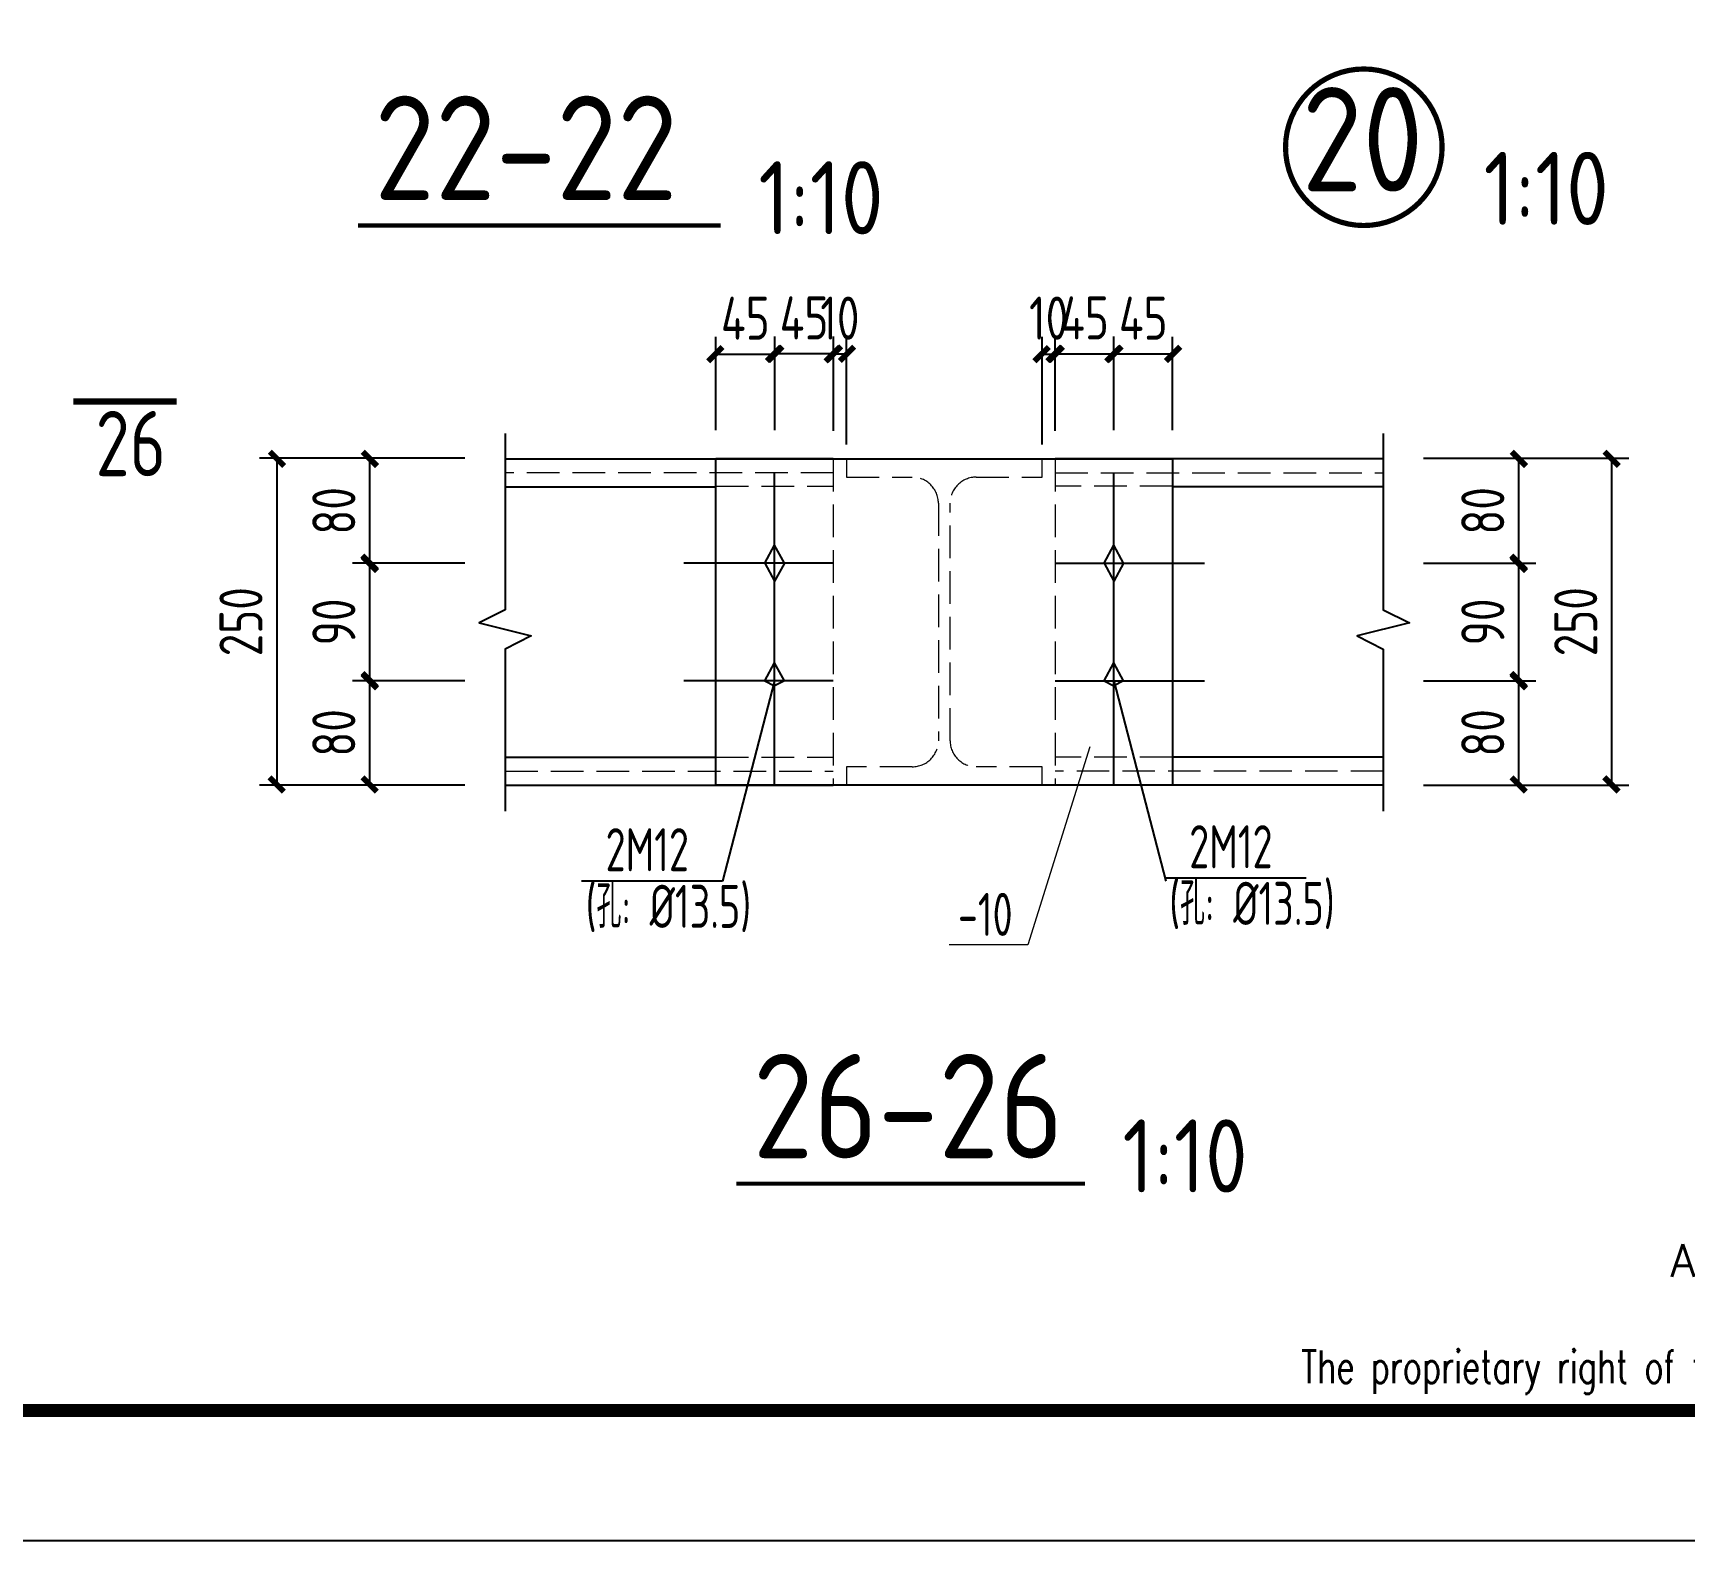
# Model space of a CAD drawing. Header units: millimetres. Extents: x 865490 to 879904, y 39442 to 44891.
# Drawn here: x 875898.2 to 876024.8, y 39450 to 39565.5 of the extents above; entities that cross this region are included whole.
import ezdxf
from ezdxf.enums import TextEntityAlignment as Align

# ---------------------------------------------------------------- set-up
doc = ezdxf.new("R2010")
doc.units = ezdxf.units.MM
doc.header["$LTSCALE"] = 1000
doc.header["$MEASUREMENT"] = 0
for name, pattern in [('CENTER', [2, 1.25, -0.25, 0.25, -0.25]), ('DASH', [0.35, 0.25, -0.1]), ('DOTE', [2.42, 2, -0.2, 0.02, -0.2])]:
    doc.linetypes.add(name, pattern=pattern)
for name, color, linetype, lineweight in [('1', 4, 'Continuous', 70), ('LZ', 64, 'Continuous', 9), ('数字', 3, 'Continuous', 9)]:
    doc.layers.add(name, color=color, linetype=linetype, lineweight=lineweight)
for name, color, linetype in [('AXIS', 3, 'Continuous'), ('D1', 112, 'Continuous'), ('D2', 6, 'Continuous'), ('DIM', 7, 'Continuous'), ('DOTE', 1, 'DOTE'), ('M_Thin', 7, 'Continuous'), ('PUB_DIM', 3, 'Continuous'), ('文字', 7, 'Continuous'), ('标注', 7, 'Continuous'), ('桩', 6, 'Continuous')]:
    doc.layers.add(name, color=color, linetype=linetype)
doc.styles.add('ECEC_TQ', font='txt_l.shx', dxfattribs={"bigfont": 'hztxt_l.shx'})
doc.styles.add('GBHZ', font='gbenor.shx', dxfattribs={"width": 0.9, "bigfont": 'gbcbig.shx'})
doc.dimstyles.new('Y10(110)', dxfattribs={"dimscale": 1.1, "dimtxt": 3, "dimasz": 0.01, "dimexe": 1.2, "dimexo": 1, "dimgap": 1, "dimtad": 1, "dimdec": 0, "dimlfac": 10, "dimzin": 0, "dimdsep": 46, "dimtxsty": 'GBHZ', "dimblk1": 'DX', "dimblk2": 'DX', "dimsah": 1, "dimcen": 0.09, "dimdle": 1, "dimadec": 0, "dimazin": 0, "dimtfac": 1, "dimtdec": 0, "dimtix": 1, "dimtmove": 2, "dimatfit": 3, "dimldrblk": 'DX', "dimfxl": 0, "dimtolj": 1, "dimtzin": 0, "dimarcsym": 0})

# ---------------------------------------------------------------- blocks, each defined once
blk = doc.blocks.new('DX')
at = {"color": 0, "linetype": 'ByBlock', "const_width": 40}
blk.add_lwpolyline([(-54, -51), (46, 49)], dxfattribs=at)
blk = doc.blocks.new('*D1419')
at = {"layer": 'Defpoints', "color": 0, "linetype": 'ByBlock', "transparency": 16777216}
for p in [(876003.64, 39532.95), (876003.64, 39507.9), (876019.15, 39507.9)]:
    blk.add_point(p, dxfattribs=at)
at = {"layer": 'DIM', "color": 0, "linetype": 'ByBlock', "lineweight": -2, "transparency": 16777216}
for p, q in [((876004.74, 39532.95), (876020.47, 39532.95)), ((876019.15, 39532.93), (876019.15, 39507.91)), ((876004.74, 39507.9), (876020.47, 39507.9))]:
    blk.add_line(p, q, dxfattribs=at)
at = {"layer": 'DIM', "color": 0, "linetype": 'ByBlock', "lineweight": -2, "transparency": 16777216, "xscale": 0.011, "yscale": 0.011, "zscale": 0.011}
for p, rotation in [((876019.15, 39532.95), 90), ((876019.15, 39507.9), 270)]:
    blk.add_blockref('DX', p, dxfattribs=dict(at, rotation=rotation))
at = {"layer": 'DIM', "color": 0, "linetype": 'ByBlock', "transparency": 16777216, "insert": (876016.4, 39520.42), "char_height": 3.3, "attachment_point": 5, "rotation": 90, "style": 'GBHZ'}
blk.add_mtext('\\A1;250', dxfattribs=at)
blk = doc.blocks.new('*D1420')
at = {"layer": 'Defpoints', "color": 0, "linetype": 'ByBlock', "transparency": 16777216}
for p in [(875981, 39540.94), (875981, 39534), (875985.5, 39534)]:
    blk.add_point(p, dxfattribs=at)
at = {"layer": 'DIM', "color": 0, "linetype": 'ByBlock', "lineweight": -2, "transparency": 16777216}
for p, q in [((875981, 39535.1), (875981, 39542.26)), ((875985.5, 39535.1), (875985.5, 39542.26)), ((875980.99, 39540.94), (875980.97, 39540.94)), ((875985.5, 39540.94), (875981, 39540.94)), ((875985.51, 39540.94), (875985.52, 39540.94))]:
    blk.add_line(p, q, dxfattribs=at)
at = {"layer": 'DIM', "color": 0, "linetype": 'ByBlock', "lineweight": -2, "transparency": 16777216, "xscale": 0.011, "yscale": 0.011, "zscale": 0.011}
blk.add_blockref('DX', (875981, 39540.94), dxfattribs=at)
at = {"layer": 'DIM', "color": 0, "linetype": 'ByBlock', "lineweight": -2, "transparency": 16777216, "xscale": 0.011, "yscale": 0.011, "zscale": 0.011, "rotation": 180}
blk.add_blockref('DX', (875985.5, 39540.94), dxfattribs=at)
at = {"layer": 'DIM', "color": 0, "linetype": 'ByBlock', "transparency": 16777216, "insert": (875983.25, 39543.69), "char_height": 3.3, "attachment_point": 5, "style": 'GBHZ'}
blk.add_mtext('\\A1;45', dxfattribs=at)
blk = doc.blocks.new('*D1421')
at = {"layer": 'Defpoints', "color": 0, "linetype": 'ByBlock', "transparency": 16777216}
for p in [(875976.5, 39540.94), (875976.5, 39533.95), (875975.5, 39532.9)]:
    blk.add_point(p, dxfattribs=at)
at = {"layer": 'DIM', "color": 0, "linetype": 'ByBlock', "lineweight": -2, "transparency": 16777216}
for p, q in [((875975.5, 39534), (875975.5, 39542.26)), ((875976.5, 39535.05), (875976.5, 39542.26)), ((875975.49, 39540.94), (875975.47, 39540.94)), ((875975.5, 39540.94), (875976.5, 39540.94)), ((875976.51, 39540.94), (875976.52, 39540.94))]:
    blk.add_line(p, q, dxfattribs=at)
at = {"layer": 'DIM', "color": 0, "linetype": 'ByBlock', "lineweight": -2, "transparency": 16777216, "xscale": 0.011, "yscale": 0.011, "zscale": 0.011}
blk.add_blockref('DX', (875975.5, 39540.94), dxfattribs=at)
at = {"layer": 'DIM', "color": 0, "linetype": 'ByBlock', "lineweight": -2, "transparency": 16777216, "xscale": 0.011, "yscale": 0.011, "zscale": 0.011, "rotation": 180}
blk.add_blockref('DX', (875976.5, 39540.94), dxfattribs=at)
at = {"layer": 'DIM', "color": 0, "linetype": 'ByBlock', "transparency": 16777216, "insert": (875976, 39543.69), "char_height": 3.3, "attachment_point": 5, "style": 'GBHZ'}
blk.add_mtext('\\A1;10', dxfattribs=at)
blk = doc.blocks.new('*D1422')
at = {"layer": 'Defpoints', "color": 0, "linetype": 'ByBlock', "transparency": 16777216}
for p in [(875981, 39540.96), (875976.5, 39533.95), (875981, 39534.01)]:
    blk.add_point(p, dxfattribs=at)
at = {"layer": 'DIM', "color": 0, "linetype": 'ByBlock', "lineweight": -2, "transparency": 16777216}
for p, q in [((875976.5, 39535.05), (875976.5, 39542.28)), ((875981, 39535.11), (875981, 39542.28)), ((875976.49, 39540.96), (875976.47, 39540.96)), ((875976.5, 39540.96), (875981, 39540.96)), ((875981.01, 39540.96), (875981.02, 39540.96))]:
    blk.add_line(p, q, dxfattribs=at)
at = {"layer": 'DIM', "color": 0, "linetype": 'ByBlock', "lineweight": -2, "transparency": 16777216, "xscale": 0.011, "yscale": 0.011, "zscale": 0.011}
blk.add_blockref('DX', (875976.5, 39540.96), dxfattribs=at)
at = {"layer": 'DIM', "color": 0, "linetype": 'ByBlock', "lineweight": -2, "transparency": 16777216, "xscale": 0.011, "yscale": 0.011, "zscale": 0.011, "rotation": 180}
blk.add_blockref('DX', (875981, 39540.96), dxfattribs=at)
at = {"layer": 'DIM', "color": 0, "linetype": 'ByBlock', "transparency": 16777216, "insert": (875978.75, 39543.71), "char_height": 3.3, "attachment_point": 5, "style": 'GBHZ'}
blk.add_mtext('\\A1;45', dxfattribs=at)
blk = doc.blocks.new('*D1423')
at = {"layer": 'Defpoints', "color": 0, "linetype": 'ByBlock', "transparency": 16777216}
for p in [(876003.64, 39515.9), (876012.03, 39515.9), (876003.64, 39507.9)]:
    blk.add_point(p, dxfattribs=at)
at = {"layer": 'DIM', "color": 0, "linetype": 'ByBlock', "lineweight": -2, "transparency": 16777216}
for p, q in [((876004.74, 39515.9), (876013.35, 39515.9)), ((876012.03, 39507.91), (876012.03, 39515.89)), ((876004.74, 39507.9), (876013.35, 39507.9))]:
    blk.add_line(p, q, dxfattribs=at)
at = {"layer": 'DIM', "color": 0, "linetype": 'ByBlock', "lineweight": -2, "transparency": 16777216, "xscale": 0.011, "yscale": 0.011, "zscale": 0.011}
for p, rotation in [((876012.03, 39515.9), 90), ((876012.03, 39507.9), 270)]:
    blk.add_blockref('DX', p, dxfattribs=dict(at, rotation=rotation))
at = {"layer": 'DIM', "color": 0, "linetype": 'ByBlock', "transparency": 16777216, "insert": (876009.28, 39511.9), "char_height": 3.3, "attachment_point": 5, "rotation": 90, "style": 'GBHZ'}
blk.add_mtext('\\A1;80', dxfattribs=at)
blk = doc.blocks.new('*D1424')
at = {"layer": 'Defpoints', "color": 0, "linetype": 'ByBlock', "transparency": 16777216}
for p in [(876003.64, 39524.9), (876012.03, 39524.9), (876003.64, 39515.9)]:
    blk.add_point(p, dxfattribs=at)
at = {"layer": 'DIM', "color": 0, "linetype": 'ByBlock', "lineweight": -2, "transparency": 16777216}
for p, q in [((876004.74, 39524.9), (876013.35, 39524.9)), ((876012.03, 39515.91), (876012.03, 39524.89)), ((876004.74, 39515.9), (876013.35, 39515.9))]:
    blk.add_line(p, q, dxfattribs=at)
at = {"layer": 'DIM', "color": 0, "linetype": 'ByBlock', "lineweight": -2, "transparency": 16777216, "xscale": 0.011, "yscale": 0.011, "zscale": 0.011}
for p, rotation in [((876012.03, 39524.9), 90), ((876012.03, 39515.9), 270)]:
    blk.add_blockref('DX', p, dxfattribs=dict(at, rotation=rotation))
at = {"layer": 'DIM', "color": 0, "linetype": 'ByBlock', "transparency": 16777216, "insert": (876009.28, 39520.4), "char_height": 3.3, "attachment_point": 5, "rotation": 90, "style": 'GBHZ'}
blk.add_mtext('\\A1;90', dxfattribs=at)
blk = doc.blocks.new('*D1425')
at = {"layer": 'Defpoints', "color": 0, "linetype": 'ByBlock', "transparency": 16777216}
for p in [(876003.64, 39532.95), (876012.03, 39532.95), (876003.64, 39524.9)]:
    blk.add_point(p, dxfattribs=at)
at = {"layer": 'DIM', "color": 0, "linetype": 'ByBlock', "lineweight": -2, "transparency": 16777216}
for p, q in [((876004.74, 39532.95), (876013.35, 39532.95)), ((876012.03, 39524.91), (876012.03, 39532.93)), ((876004.74, 39524.9), (876013.35, 39524.9))]:
    blk.add_line(p, q, dxfattribs=at)
at = {"layer": 'DIM', "color": 0, "linetype": 'ByBlock', "lineweight": -2, "transparency": 16777216, "xscale": 0.011, "yscale": 0.011, "zscale": 0.011}
for p, rotation in [((876012.03, 39532.95), 90), ((876012.03, 39524.9), 270)]:
    blk.add_blockref('DX', p, dxfattribs=dict(at, rotation=rotation))
at = {"layer": 'DIM', "color": 0, "linetype": 'ByBlock', "transparency": 16777216, "insert": (876009.28, 39528.92), "char_height": 3.3, "attachment_point": 5, "rotation": 90, "style": 'GBHZ'}
blk.add_mtext('\\A1;80', dxfattribs=at)
blk = doc.blocks.new('*D1426')
at = {"layer": 'Defpoints', "color": 0, "linetype": 'ByBlock', "transparency": 16777216}
for p in [(875932.35, 39532.95), (875916.84, 39507.9), (875932.35, 39507.9)]:
    blk.add_point(p, dxfattribs=at)
at = {"layer": 'DIM', "color": 0, "linetype": 'ByBlock', "lineweight": -2, "transparency": 16777216}
for p, q in [((875931.25, 39532.95), (875915.52, 39532.95)), ((875916.84, 39532.93), (875916.84, 39507.91)), ((875931.25, 39507.9), (875915.52, 39507.9))]:
    blk.add_line(p, q, dxfattribs=at)
at = {"layer": 'DIM', "color": 0, "linetype": 'ByBlock', "lineweight": -2, "transparency": 16777216, "xscale": 0.011, "yscale": 0.011, "zscale": 0.011}
for p, rotation in [((875916.84, 39532.95), 90), ((875916.84, 39507.9), 270)]:
    blk.add_blockref('DX', p, dxfattribs=dict(at, rotation=rotation))
at = {"layer": 'DIM', "color": 0, "linetype": 'ByBlock', "transparency": 16777216, "insert": (875914.09, 39520.42), "char_height": 3.3, "attachment_point": 5, "rotation": 90, "style": 'GBHZ'}
blk.add_mtext('\\A1;250', dxfattribs=at)
blk = doc.blocks.new('*D1427')
at = {"layer": 'Defpoints', "color": 0, "linetype": 'ByBlock', "transparency": 16777216}
for p in [(875955, 39540.94), (875950.5, 39534), (875955, 39534)]:
    blk.add_point(p, dxfattribs=at)
at = {"layer": 'DIM', "color": 0, "linetype": 'ByBlock', "lineweight": -2, "transparency": 16777216}
for p, q in [((875950.5, 39535.1), (875950.5, 39542.26)), ((875955, 39535.1), (875955, 39542.26)), ((875950.49, 39540.94), (875950.47, 39540.94)), ((875950.5, 39540.94), (875955, 39540.94)), ((875955.01, 39540.94), (875955.02, 39540.94))]:
    blk.add_line(p, q, dxfattribs=at)
at = {"layer": 'DIM', "color": 0, "linetype": 'ByBlock', "lineweight": -2, "transparency": 16777216, "xscale": 0.011, "yscale": 0.011, "zscale": 0.011}
blk.add_blockref('DX', (875950.5, 39540.94), dxfattribs=at)
at = {"layer": 'DIM', "color": 0, "linetype": 'ByBlock', "lineweight": -2, "transparency": 16777216, "xscale": 0.011, "yscale": 0.011, "zscale": 0.011, "rotation": 180}
blk.add_blockref('DX', (875955, 39540.94), dxfattribs=at)
at = {"layer": 'DIM', "color": 0, "linetype": 'ByBlock', "transparency": 16777216, "insert": (875952.75, 39543.69), "char_height": 3.3, "attachment_point": 5, "style": 'GBHZ'}
blk.add_mtext('\\A1;45', dxfattribs=at)
blk = doc.blocks.new('*D1428')
at = {"layer": 'Defpoints', "color": 0, "linetype": 'ByBlock', "transparency": 16777216}
for p in [(875959.5, 39540.94), (875959.5, 39533.95), (875960.5, 39532.9)]:
    blk.add_point(p, dxfattribs=at)
at = {"layer": 'DIM', "color": 0, "linetype": 'ByBlock', "lineweight": -2, "transparency": 16777216}
for p, q in [((875959.5, 39535.05), (875959.5, 39542.26)), ((875960.5, 39534), (875960.5, 39542.26)), ((875959.49, 39540.94), (875959.47, 39540.94)), ((875960.5, 39540.94), (875959.5, 39540.94)), ((875960.51, 39540.94), (875960.52, 39540.94))]:
    blk.add_line(p, q, dxfattribs=at)
at = {"layer": 'DIM', "color": 0, "linetype": 'ByBlock', "lineweight": -2, "transparency": 16777216, "xscale": 0.011, "yscale": 0.011, "zscale": 0.011}
blk.add_blockref('DX', (875959.5, 39540.94), dxfattribs=at)
at = {"layer": 'DIM', "color": 0, "linetype": 'ByBlock', "lineweight": -2, "transparency": 16777216, "xscale": 0.011, "yscale": 0.011, "zscale": 0.011, "rotation": 180}
blk.add_blockref('DX', (875960.5, 39540.94), dxfattribs=at)
at = {"layer": 'DIM', "color": 0, "linetype": 'ByBlock', "transparency": 16777216, "insert": (875960, 39543.69), "char_height": 3.3, "attachment_point": 5, "style": 'GBHZ'}
blk.add_mtext('\\A1;10', dxfattribs=at)
blk = doc.blocks.new('*D1429')
at = {"layer": 'Defpoints', "color": 0, "linetype": 'ByBlock', "transparency": 16777216}
for p in [(875955, 39540.96), (875955, 39534.01), (875959.5, 39533.95)]:
    blk.add_point(p, dxfattribs=at)
at = {"layer": 'DIM', "color": 0, "linetype": 'ByBlock', "lineweight": -2, "transparency": 16777216}
for p, q in [((875955, 39535.11), (875955, 39542.28)), ((875959.5, 39535.05), (875959.5, 39542.28)), ((875954.99, 39540.96), (875954.97, 39540.96)), ((875959.5, 39540.96), (875955, 39540.96)), ((875959.51, 39540.96), (875959.52, 39540.96))]:
    blk.add_line(p, q, dxfattribs=at)
at = {"layer": 'DIM', "color": 0, "linetype": 'ByBlock', "lineweight": -2, "transparency": 16777216, "xscale": 0.011, "yscale": 0.011, "zscale": 0.011}
blk.add_blockref('DX', (875955, 39540.96), dxfattribs=at)
at = {"layer": 'DIM', "color": 0, "linetype": 'ByBlock', "lineweight": -2, "transparency": 16777216, "xscale": 0.011, "yscale": 0.011, "zscale": 0.011, "rotation": 180}
blk.add_blockref('DX', (875959.5, 39540.96), dxfattribs=at)
at = {"layer": 'DIM', "color": 0, "linetype": 'ByBlock', "transparency": 16777216, "insert": (875957.25, 39543.71), "char_height": 3.3, "attachment_point": 5, "style": 'GBHZ'}
blk.add_mtext('\\A1;45', dxfattribs=at)
blk = doc.blocks.new('*D1430')
at = {"layer": 'Defpoints', "color": 0, "linetype": 'ByBlock', "transparency": 16777216}
for p in [(875923.96, 39515.9), (875932.35, 39515.9), (875932.35, 39507.9)]:
    blk.add_point(p, dxfattribs=at)
at = {"layer": 'DIM', "color": 0, "linetype": 'ByBlock', "lineweight": -2, "transparency": 16777216}
for p, q in [((875931.25, 39515.9), (875922.64, 39515.9)), ((875923.96, 39507.91), (875923.96, 39515.89)), ((875931.25, 39507.9), (875922.64, 39507.9))]:
    blk.add_line(p, q, dxfattribs=at)
at = {"layer": 'DIM', "color": 0, "linetype": 'ByBlock', "lineweight": -2, "transparency": 16777216, "xscale": 0.011, "yscale": 0.011, "zscale": 0.011}
for p, rotation in [((875923.96, 39515.9), 90), ((875923.96, 39507.9), 270)]:
    blk.add_blockref('DX', p, dxfattribs=dict(at, rotation=rotation))
at = {"layer": 'DIM', "color": 0, "linetype": 'ByBlock', "transparency": 16777216, "insert": (875921.21, 39511.9), "char_height": 3.3, "attachment_point": 5, "rotation": 90, "style": 'GBHZ'}
blk.add_mtext('\\A1;80', dxfattribs=at)
blk = doc.blocks.new('*D1431')
at = {"layer": 'Defpoints', "color": 0, "linetype": 'ByBlock', "transparency": 16777216}
for p in [(875923.96, 39524.9), (875932.35, 39524.9), (875932.35, 39515.9)]:
    blk.add_point(p, dxfattribs=at)
at = {"layer": 'DIM', "color": 0, "linetype": 'ByBlock', "lineweight": -2, "transparency": 16777216}
for p, q in [((875931.25, 39524.9), (875922.64, 39524.9)), ((875923.96, 39515.91), (875923.96, 39524.89)), ((875931.25, 39515.9), (875922.64, 39515.9))]:
    blk.add_line(p, q, dxfattribs=at)
at = {"layer": 'DIM', "color": 0, "linetype": 'ByBlock', "lineweight": -2, "transparency": 16777216, "xscale": 0.011, "yscale": 0.011, "zscale": 0.011}
for p, rotation in [((875923.96, 39524.9), 90), ((875923.96, 39515.9), 270)]:
    blk.add_blockref('DX', p, dxfattribs=dict(at, rotation=rotation))
at = {"layer": 'DIM', "color": 0, "linetype": 'ByBlock', "transparency": 16777216, "insert": (875921.21, 39520.4), "char_height": 3.3, "attachment_point": 5, "rotation": 90, "style": 'GBHZ'}
blk.add_mtext('\\A1;90', dxfattribs=at)
blk = doc.blocks.new('*D1432')
at = {"layer": 'Defpoints', "color": 0, "linetype": 'ByBlock', "transparency": 16777216}
for p in [(875923.96, 39532.95), (875932.35, 39532.95), (875932.35, 39524.9)]:
    blk.add_point(p, dxfattribs=at)
at = {"layer": 'DIM', "color": 0, "linetype": 'ByBlock', "lineweight": -2, "transparency": 16777216}
for p, q in [((875931.25, 39532.95), (875922.64, 39532.95)), ((875923.96, 39524.91), (875923.96, 39532.93)), ((875931.25, 39524.9), (875922.64, 39524.9))]:
    blk.add_line(p, q, dxfattribs=at)
at = {"layer": 'DIM', "color": 0, "linetype": 'ByBlock', "lineweight": -2, "transparency": 16777216, "xscale": 0.011, "yscale": 0.011, "zscale": 0.011}
for p, rotation in [((875923.96, 39532.95), 90), ((875923.96, 39524.9), 270)]:
    blk.add_blockref('DX', p, dxfattribs=dict(at, rotation=rotation))
at = {"layer": 'DIM', "color": 0, "linetype": 'ByBlock', "transparency": 16777216, "insert": (875921.21, 39528.92), "char_height": 3.3, "attachment_point": 5, "rotation": 90, "style": 'GBHZ'}
blk.add_mtext('\\A1;80', dxfattribs=at)

msp = doc.modelspace()

# ---------------------------------------------------------------- linework, layer by layer
msp.add_line((876216.28, 39449.955), (875375.28, 39449.955))
at = {"color": 0, "const_width": 1}
msp.add_lwpolyline([(876206.28, 39459.955), (875400.28, 39459.955), (875400.28, 40033.955), (876206.28, 40033.955)], close=True, dxfattribs=at)
at = {"linetype": 'ByBlock', "ltscale": 0.5, "const_width": 0.4}
msp.add_lwpolyline([(875994.158, 39556.791, 1), (876006.158, 39556.791, 1)], format="xyb", close=True, dxfattribs=at)
at = {"layer": '1', "const_width": 0.48}
msp.add_lwpolyline([(875901.248, 39537.305), (875909.17, 39537.305)], dxfattribs=at)
at = {"layer": 'D1', "color": 251}
for p, q in [((875954.996, 39515.899), (875951.011, 39500.528)), ((875980.996, 39515.899), (875984.982, 39500.528)), ((875951.011, 39500.528), (875940.188, 39500.528)), ((875995.742, 39500.756), (875984.918, 39500.756))]:
    msp.add_line(p, q, dxfattribs=at)
at = {"layer": 'D2'}
for p, q in [((875934.342, 39532.902), (875959.496, 39532.902)), ((875959.496, 39532.902), (875950.496, 39532.902)), ((875976.496, 39532.902), (875985.496, 39532.902)), ((876001.65, 39532.902), (875976.496, 39532.902)), ((875934.342, 39530.761), (875950.496, 39530.761)), ((876001.65, 39530.761), (875985.496, 39530.761)), ((875934.342, 39510.043), (875950.496, 39510.043)), ((876001.65, 39510.043), (875985.496, 39510.043)), ((875934.342, 39507.902), (875959.496, 39507.902)), ((876001.65, 39507.902), (875976.496, 39507.902))]:
    msp.add_line(p, q, dxfattribs=at)
at = {"layer": 'DOTE', "linetype": 'CENTER', "ltscale": 0.02}
for p, q in [((875954.996, 39507.902), (875954.996, 39531.832)), ((875980.996, 39507.902), (875980.996, 39531.832)), ((875959.496, 39524.902), (875948.045, 39524.902)), ((875976.496, 39524.902), (875987.947, 39524.902)), ((875959.496, 39515.899), (875948.045, 39515.899)), ((875976.496, 39515.899), (875987.947, 39515.899))]:
    msp.add_line(p, q, dxfattribs=at)
at = {"layer": 'LZ', "color": 251, "linetype": 'DASH', "ltscale": 0.01}
for p, q in [((875959.496, 39532.902), (875959.496, 39507.902)), ((875976.496, 39532.902), (875976.496, 39507.902)), ((875959.496, 39531.832), (875934.342, 39531.832)), ((875950.496, 39530.804), (875959.496, 39530.804)), ((875976.496, 39531.832), (876001.65, 39531.832)), ((875985.496, 39530.804), (875976.496, 39530.804)), ((875950.496, 39510.043), (875959.496, 39510.043)), ((875985.496, 39510.043), (875976.496, 39510.043)), ((875934.342, 39508.973), (875959.496, 39508.973)), ((876001.65, 39508.973), (875976.496, 39508.973))]:
    msp.add_line(p, q, dxfattribs=at)
msp.add_lwpolyline([(875975.498, 39532.902), (875960.498, 39532.902), (875960.498, 39531.502), (875965.548, 39531.502, -0.4142136), (875967.548, 39529.502), (875967.548, 39511.302, -0.4142136), (875965.548, 39509.302), (875960.498, 39509.302), (875960.498, 39507.902), (875975.498, 39507.902), (875975.498, 39509.302), (875970.448, 39509.302, -0.4142136), (875968.448, 39511.302), (875968.448, 39529.502, -0.4142136), (875970.448, 39531.502), (875975.498, 39531.502)], format="xyb", close=True, dxfattribs=at)
at = {"layer": 'M_Thin', "color": 7}
for points in [[(875934.342, 39534.856), (875934.342, 39521.326), (875932.342, 39520.326), (875936.342, 39519.326), (875934.342, 39518.326), (875934.342, 39505.902)], [(876001.65, 39534.856), (876001.65, 39521.326), (876003.65, 39520.326), (875999.65, 39519.326), (876001.65, 39518.326), (876001.65, 39505.902)]]:
    msp.add_lwpolyline(points, dxfattribs=at)
at = {"layer": '数字'}
for p, q in [((875979.15, 39510.832), (875974.397, 39495.647)), ((875974.397, 39495.647), (875968.381, 39495.647))]:
    msp.add_line(p, q, dxfattribs=at)
at = {"layer": '文字', "color": 6, "const_width": 0.32}
for points in [[(875923.059, 39550.791), (875950.872, 39550.791)], [(875952.069, 39477.339), (875978.778, 39477.339)]]:
    msp.add_lwpolyline(points, dxfattribs=at)
at = {"layer": '标注'}
msp.add_lwpolyline([(875950.496, 39532.902), (875985.496, 39532.902), (875985.496, 39507.902), (875950.496, 39507.902)], close=True, dxfattribs=at)
at = {"layer": '桩'}
for p, q in [((875954.247, 39524.902), (875954.996, 39526.284)), ((875955.745, 39524.902), (875954.996, 39526.284)), ((875980.247, 39524.902), (875980.996, 39526.284)), ((875981.745, 39524.902), (875980.996, 39526.284)), ((875954.247, 39524.902), (875954.996, 39523.521)), ((875955.745, 39524.902), (875954.996, 39523.521)), ((875980.247, 39524.902), (875980.996, 39523.521)), ((875981.745, 39524.902), (875980.996, 39523.521)), ((875954.247, 39515.899), (875954.996, 39517.281)), ((875955.745, 39515.899), (875954.996, 39517.281)), ((875980.247, 39515.899), (875980.996, 39517.281)), ((875981.745, 39515.899), (875980.996, 39517.281)), ((875954.247, 39515.899), (875954.996, 39515.518)), ((875955.745, 39515.899), (875954.996, 39515.518)), ((875980.247, 39515.899), (875980.996, 39515.518)), ((875981.745, 39515.899), (875980.996, 39515.518))]:
    msp.add_line(p, q, dxfattribs=at)

# ---------------------------------------------------------------- texts
at = {"style": 'ECEC_TQ'}
msp.add_text('AUTHORIZED', height=2.5, dxfattribs=at).set_placement((876033.78, 39471.455), align=Align.MIDDLE)
at = {"style": 'ECEC_TQ', "width": 0.72}
msp.add_text('The proprietary right of this document belongs to Anhui Huadong Chemical And Medical Engineering  Co.,Ltd.  and any replication or transfer to the 3rd. side is forbidden without its permission. ', height=2.5, dxfattribs=at).set_placement((876116.28, 39462.955), align=Align.MIDDLE)
at = {"layer": 'AXIS', "style": 'GBHZ', "width": 0.8}
for s, p in [('2M12', (875942.039, 39501.294)), ('2M12', (875986.77, 39501.522)), ('(孔: %%C13.5)', (875940.507, 39496.951)), ('(孔: %%C13.5)', (875985.238, 39497.179)), ('-10', (875969.044, 39496.337))]:
    msp.add_text(s, height=3.3, dxfattribs=at).set_placement(p)
at = {"layer": 'PUB_DIM', "style": 'GBHZ', "width": 0.9}
msp.add_text('26', height=5, dxfattribs=at).set_placement((875902.944, 39531.577))
at = {"layer": '文字', "color": 6, "style": 'GBHZ'}
for s, height, p in [('20', 8, (875995.4, 39553.401)), ('22-22', 8, (875924.31, 39552.742)), ('1:10', 5.6, (876009.339, 39550.839, -0.009)), ('1:10', 5.6, (875953.751, 39550.121)), ('26-26', 8, (875953.32, 39479.29)), ('1:10', 5.6, (875981.657, 39476.669))]:
    msp.add_text(s, height=height, dxfattribs=at).set_placement(p)

# ---------------------------------------------------------------- dimensions: what is measured, and where the dimension line sits
at = {"layer": 'DIM', "color": 6, "linetype": 'ByBlock'}
for base, p1, p2, picture, middle in [((875954.996, 39540.945), (875950.496, 39533.998), (875954.996, 39533.998), '*D1427', (875952.746, 39543.695)), ((875976.496, 39540.945), (875975.496, 39532.902), (875976.496, 39533.949), '*D1421', (875975.996, 39543.695)), ((875980.996, 39540.959), (875976.496, 39533.949), (875980.996, 39534.012), '*D1422', (875978.746, 39543.709))]:
    dim = msp.add_linear_dim(base=base, p1=p1, p2=p2, dimstyle='Y10(110)', override={"dimtxsty": 'GBHZ'}, dxfattribs=at)
    dim.commit()
    dim.dimension.update_dxf_attribs({"geometry": picture, "text_midpoint": middle})
for base, p1, p2, angle, picture, middle in [((875954.996, 39540.959), (875959.496, 39533.949), (875954.996, 39534.012), 180, '*D1429', (875957.246, 39543.709)), ((875959.496, 39540.945), (875960.496, 39532.902), (875959.496, 39533.949), 180, '*D1428', (875959.996, 39543.695)), ((875980.996, 39540.945), (875985.496, 39533.998), (875980.996, 39533.998), 180, '*D1420', (875983.246, 39543.695)), ((875916.843, 39507.902), (875932.35, 39532.945), (875932.35, 39507.902), 90, '*D1426', (875914.093, 39520.424)), ((875923.961, 39532.945), (875932.35, 39524.902), (875932.35, 39532.945), 90, '*D1432', (875921.211, 39528.924)), ((876019.149, 39507.902), (876003.642, 39532.945), (876003.642, 39507.902), 90, '*D1419', (876016.399, 39520.424)), ((876012.031, 39532.945), (876003.642, 39524.902), (876003.642, 39532.945), 90, '*D1425', (876009.281, 39528.924)), ((875923.961, 39524.902), (875932.35, 39515.899), (875932.35, 39524.902), 90, '*D1431', (875921.211, 39520.401)), ((876012.031, 39524.902), (876003.642, 39515.899), (876003.642, 39524.902), 90, '*D1424', (876009.281, 39520.401)), ((875923.961, 39515.899), (875932.35, 39507.902), (875932.35, 39515.899), 90, '*D1430', (875921.211, 39511.901)), ((876012.031, 39515.899), (876003.642, 39507.902), (876003.642, 39515.899), 90, '*D1423', (876009.281, 39511.901))]:
    dim = msp.add_linear_dim(base=base, p1=p1, p2=p2, angle=angle, dimstyle='Y10(110)', override={"dimtxsty": 'GBHZ'}, dxfattribs=at)
    dim.commit()
    dim.dimension.update_dxf_attribs({"geometry": picture, "text_midpoint": middle})

doc.saveas('drawing.dxf')
